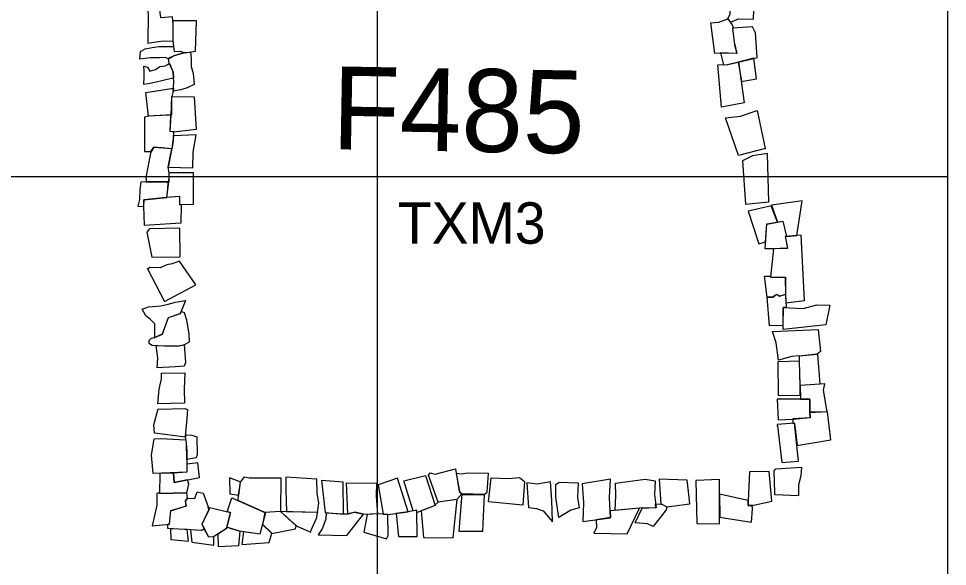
# Model space of a CAD drawing. Extents: x -238.8 to -151.2, y 363.7 to 449.3.
# Drawn here: x -200.87 to -189.66, y 405.22 to 411.83 of the extents above; entities that cross this region are included whole.
import ezdxf

# ---------------------------------------------------------------- set-up
doc = ezdxf.new("R2010")
doc.units = 0
for name, color, linetype in [('Brick', 7, 'Continuous'), ('Building  Outline', 7, 'Continuous'), ('Feature Numbers', 7, 'Continuous'), ('Quad Labels', 7, 'Continuous'), ('Quadrat', 7, 'Continuous')]:
    doc.layers.add(name, color=color, linetype=linetype)

msp = doc.modelspace()

# ---------------------------------------------------------------- linework, layer by layer
at = {"layer": 'Brick'}
for p, q in [((-199.003, 411.799), (-199.006, 411.555)), ((-198.791, 411.423), (-198.791, 411.426)), ((-192.399, 411.411), (-192.394, 411.412)), ((-199.061, 411.345), (-199.058, 411.344)), ((-198.996, 411.109), (-198.995, 411.11)), ((-192.144, 411.071), (-192.146, 411.07)), ((-199.001, 410.948), (-199, 410.953)), ((-199.304, 410.649), (-199.298, 410.651)), ((-199.016, 410.258), (-199.015, 410.26)), ((-191.857, 410.259), (-191.851, 410.261)), ((-199.272, 410.216), (-199.271, 410.224)), ((-199.047, 409.971), (-199.048, 409.971)), ((-199.331, 409.857), (-199.324, 409.857)), ((-191.784, 409.57), (-191.781, 409.57)), ((-199.358, 409.559), (-199.358, 409.561)), ((-191.763, 409.051), (-191.758, 409.051)), ((-199.31, 408.806), (-199.311, 408.808)), ((-191.832, 408.466), (-191.832, 408.465)), ((-191.642, 408.123), (-191.639, 408.123)), ((-191.125, 408.132), (-191.123, 408.133)), ((-199.231, 407.974), (-199.224, 407.975)), ((-198.87, 407.892), (-198.87, 407.895)), ((-191.446, 407.756), (-191.444, 407.757)), ((-191.444, 407.695), (-191.444, 407.695)), ((-191.435, 407.402), (-191.435, 407.397)), ((-198.827, 407.111), (-198.827, 407.111)), ((-191.316, 407.077), (-191.316, 407.075)), ((-191.109, 407.086), (-191.108, 407.084)), ((-191.708, 406.908), (-191.708, 406.915)), ((-191.472, 406.678), (-191.474, 406.677)), ((-198.998, 406.344), (-198.998, 406.347)), ((-198.187, 406.235), (-198.186, 406.235)), ((-199.167, 406.108), (-199.165, 406.108)), ((-198.824, 406.041), (-198.827, 406.041)), ((-195.525, 405.989), (-195.525, 405.992)), ((-197.707, 405.882), (-197.707, 405.882)), ((-197.26, 405.87), (-197.26, 405.868)), ((-196.007, 405.888), (-196.007, 405.888)), ((-194.783, 405.956), (-194.78, 405.956)), ((-193.053, 405.896), (-193.05, 405.899)), ((-192.009, 405.952), (-192.013, 405.952)), ((-197.154, 405.861), (-197.154, 405.865)), ((-196.892, 405.851), (-196.892, 405.849)), ((-193.896, 405.778), (-193.896, 405.78)), ((-192.405, 405.813), (-192.406, 405.813)), ((-199.031, 405.671), (-199.031, 405.673)), ((-197.513, 405.707), (-197.517, 405.709)), ((-198.153, 405.634), (-198.152, 405.637)), ((-197.81, 405.616), (-197.813, 405.616))]:
    msp.add_line(p, q, dxfattribs=at)
for points in [[(-192.276, 411.783), (-192.18, 411.827), (-191.999, 411.82), (-191.982, 412.274), (-192.104, 412.282), (-192.273, 412.312), (-192.266, 412.217), (-192.278, 412.072), (-192.285, 411.879), (-192.31, 411.825)], [(-191.954, 411.358), (-191.973, 411.658), (-192.011, 411.727), (-192.251, 411.713), (-192.228, 411.51), (-192.197, 411.408), (-192.394, 411.413), (-192.359, 411.27), (-192.309, 411.273), (-192.182, 411.303), (-191.992, 411.348)], [(-192.111, 410.813), (-192.382, 410.761), (-192.428, 411.268), (-192.313, 411.272), (-192.178, 411.306)], [(-199.015, 410.888), (-198.749, 410.882), (-198.722, 410.488), (-198.993, 410.456), (-199.036, 410.465), (-199.024, 410.664)], [(-191.813, 409.617), (-191.828, 410.201), (-192.008, 410.17), (-192.13, 410.113), (-192.094, 409.589)], [(-191.475, 409.211), (-191.411, 409.629), (-191.782, 409.575), (-191.709, 409.372), (-191.643, 409.382), (-191.599, 409.2)], [(-198.921, 409.299), (-199.286, 409.292), (-199.318, 409.25), (-199.259, 408.95), (-198.915, 408.954)], [(-191.607, 408.399), (-191.382, 408.425), (-191.423, 409.215), (-191.616, 409.199), (-191.587, 409.053), (-191.758, 409.051), (-191.792, 408.708), (-191.613, 408.708), (-191.613, 408.496)], [(-199.221, 408.006), (-199.221, 408.145), (-199.28, 408.199), (-199.329, 408.243), (-199.374, 408.32), (-199.298, 408.349), (-199.15, 408.362), (-199.06, 408.382), (-198.973, 408.407), (-198.85, 408.427), (-198.892, 408.324), (-198.917, 408.266), (-199.062, 408.217), (-199.105, 408.098), (-199.134, 408.017), (-199.224, 407.975)], [(-198.859, 407.552), (-198.87, 407.355), (-198.863, 407.189), (-199.186, 407.18), (-199.168, 407.355), (-199.143, 407.482), (-199.143, 407.549)], [(-198.852, 406.805), (-198.774, 406.803), (-198.715, 406.782), (-198.712, 406.568), (-198.724, 406.527), (-198.834, 406.508), (-198.841, 406.713), (-198.852, 406.779)], [(-198.834, 406.508), (-198.836, 406.354), (-199.241, 406.337), (-199.262, 406.561), (-199.231, 406.756), (-199.155, 406.761), (-198.846, 406.746), (-198.837, 406.611)], [(-199.16, 406.34), (-199.165, 406.099), (-198.834, 406.106), (-198.812, 406.211), (-198.829, 406.261), (-198.988, 406.23), (-198.998, 406.342)], [(-196.104, 405.888), (-196.218, 406.251), (-195.954, 406.316), (-195.84, 405.954), (-196.058, 405.868), (-196.059, 405.894)], [(-195.801, 405.992), (-195.921, 406.318), (-195.899, 406.346), (-195.84, 406.332), (-195.594, 406.396), (-195.549, 406.123), (-195.516, 406.094), (-195.578, 406.024)], [(-195.247, 406.087), (-195.211, 406.113), (-195.194, 406.337), (-195.447, 406.342), (-195.516, 406.33), (-195.585, 406.339), (-195.547, 406.121), (-195.518, 406.087)], [(-191.739, 406.104), (-191.749, 406.37), (-191.73, 406.396), (-191.42, 406.413), (-191.425, 406.311), (-191.456, 406.201), (-191.454, 406.07), (-191.742, 406.08)], [(-197.211, 406.256), (-197.168, 405.866), (-196.944, 405.849), (-196.949, 406.235)], [(-196.528, 406.201), (-196.466, 405.846), (-196.411, 405.842), (-196.166, 405.878), (-196.292, 406.282)], [(-194.731, 406.227), (-194.712, 405.93), (-194.615, 405.916), (-194.534, 405.889), (-194.424, 405.756), (-194.431, 406.016), (-194.448, 406.237), (-194.61, 406.211)], [(-194.112, 406.225), (-194.122, 406.047), (-194.103, 405.923), (-194.203, 405.897), (-194.345, 405.806), (-194.381, 406.054), (-194.384, 406.204), (-194.341, 406.235)], [(-194.067, 406.213), (-194.048, 405.987), (-194.057, 405.759), (-193.724, 405.804), (-193.736, 406.047), (-193.724, 406.27)], [(-193.667, 405.893), (-193.657, 406.075), (-193.664, 406.223), (-193.303, 406.27), (-193.186, 406.249), (-193.191, 406.087), (-193.174, 405.923), (-193.374, 405.92)], [(-193.045, 405.938), (-192.767, 405.973), (-192.781, 406.12), (-192.798, 406.258), (-193.138, 406.27), (-193.117, 405.969), (-193.104, 405.968)], [(-192.694, 406.254), (-192.68, 405.737), (-192.406, 405.73), (-192.406, 406.266)], [(-198.348, 405.876), (-198.291, 406.044), (-197.886, 405.863), (-197.955, 405.606), (-198.199, 405.644), (-198.353, 405.691), (-198.31, 405.866)], [(-198.577, 405.932), (-198.308, 405.866), (-198.358, 405.675), (-198.515, 405.573), (-198.57, 405.571), (-198.626, 405.669), (-198.652, 405.726), (-198.57, 405.899)], [(-196.309, 405.857), (-196.282, 405.58), (-196.056, 405.58), (-196.059, 405.897), (-196.166, 405.878)], [(-196.659, 405.845), (-196.699, 405.63), (-196.428, 405.549), (-196.406, 405.592), (-196.409, 405.842), (-196.532, 405.851)], [(-198.793, 405.659), (-198.777, 405.509), (-198.512, 405.473), (-198.512, 405.573), (-198.569, 405.57), (-198.623, 405.67), (-198.66, 405.652)], [(-198.353, 405.692), (-198.198, 405.644), (-198.212, 405.466), (-198.453, 405.454), (-198.459, 405.609), (-198.36, 405.673)]]:
    msp.add_lwpolyline(points, close=True, dxfattribs=at)
for points in [[(-199.254, 412.048), (-199.311, 412.034), (-199.315, 411.996), (-199.304, 411.875), (-199.302, 411.763), (-199.306, 411.662), (-199.306, 411.532), (-199.235, 411.543), (-199.121, 411.561), (-199.002, 411.555), (-199, 411.758), (-199.007, 411.849), (-199.148, 411.837), (-199.17, 411.996), (-199.217, 411.996), (-199.259, 412.047)], [(-192.394, 411.412), (-192.466, 411.406), (-192.511, 411.777), (-192.416, 411.786), (-192.306, 411.827), (-192.254, 411.751), (-192.239, 411.713), (-192.251, 411.711), (-192.231, 411.542), (-192.199, 411.408), (-192.399, 411.411)], [(-199.006, 411.555), (-198.988, 411.429), (-198.915, 411.436), (-198.854, 411.416), (-198.733, 411.436), (-198.718, 411.801), (-198.93, 411.799), (-199.003, 411.799)], [(-199.058, 411.344), (-199.096, 411.358), (-199.159, 411.355), (-199.28, 411.353), (-199.403, 411.337), (-199.396, 411.429), (-199.338, 411.463), (-199.255, 411.481), (-199.174, 411.492), (-199.091, 411.49), (-198.997, 411.492), (-198.989, 411.43), (-198.919, 411.436), (-198.863, 411.419), (-198.927, 411.398), (-198.991, 411.38), (-199.061, 411.345)], [(-198.791, 411.426), (-198.782, 411.344), (-198.782, 411.248), (-198.758, 411.167), (-198.747, 411.031), (-198.832, 410.991), (-198.908, 410.97), (-199, 410.951), (-198.991, 411.06), (-199.002, 411.185), (-199.049, 411.29), (-199.058, 411.344), (-198.997, 411.378), (-198.858, 411.417), (-198.791, 411.423)], [(-198.995, 411.11), (-199.074, 411.093), (-199.136, 411.078), (-199.206, 411.062), (-199.302, 411.04), (-199.356, 411.031), (-199.351, 411.127), (-199.351, 411.192), (-199.356, 411.252), (-199.311, 411.241), (-199.284, 411.192), (-199.212, 411.212), (-199.161, 411.248), (-199.098, 411.259), (-199.046, 411.284), (-199.002, 411.183), (-198.996, 411.109)], [(-192.146, 411.07), (-191.961, 411.101), (-191.992, 411.351), (-192.182, 411.304), (-192.144, 411.071)], [(-199, 410.953), (-199.02, 410.871), (-199.022, 410.665), (-199.298, 410.651), (-199.331, 410.938), (-198.997, 410.989), (-199.001, 410.948)], [(-191.851, 410.261), (-192.178, 410.175), (-192.335, 410.632), (-192.154, 410.651), (-191.954, 410.718), (-191.857, 410.259)], [(-199.298, 410.651), (-199.347, 410.638), (-199.347, 410.224), (-199.271, 410.224), (-199.233, 410.277), (-199.011, 410.259), (-198.995, 410.389), (-198.993, 410.461), (-199.036, 410.465), (-199.027, 410.664), (-199.136, 410.659), (-199.304, 410.649)], [(-199.015, 410.26), (-199.062, 410.036), (-198.762, 410.027), (-198.76, 410.215), (-198.724, 410.425), (-198.995, 410.412), (-199.003, 410.322), (-199.016, 410.258)], [(-199.271, 410.224), (-199.329, 409.912), (-199.324, 409.856), (-199.047, 409.859), (-199.047, 409.964), (-199.062, 410.037), (-199.041, 410.138), (-199.016, 410.257), (-199.136, 410.27), (-199.234, 410.276), (-199.272, 410.216)], [(-199.048, 409.971), (-198.76, 409.971), (-198.758, 409.586), (-198.919, 409.579), (-198.919, 409.68), (-199.076, 409.671), (-199.053, 409.859), (-199.047, 409.926), (-199.047, 409.971)], [(-199.324, 409.857), (-199.389, 409.856), (-199.403, 409.765), (-199.409, 409.644), (-199.427, 409.565), (-199.356, 409.561), (-199.356, 409.642), (-199.076, 409.671), (-199.064, 409.769), (-199.06, 409.859), (-199.127, 409.858), (-199.331, 409.857)], [(-199.358, 409.561), (-199.349, 409.337), (-198.906, 409.364), (-198.899, 409.58), (-198.919, 409.579), (-198.921, 409.68), (-199.085, 409.67), (-199.356, 409.642), (-199.358, 409.559)], [(-191.781, 409.57), (-192.063, 409.503), (-191.935, 409.11), (-191.851, 409.134), (-191.837, 409.349), (-191.708, 409.372), (-191.784, 409.57)], [(-191.758, 409.051), (-191.856, 409.049), (-191.837, 409.353), (-191.642, 409.382), (-191.601, 409.2), (-191.616, 409.199), (-191.587, 409.056), (-191.763, 409.051)], [(-199.311, 408.808), (-199.105, 408.414), (-198.727, 408.617), (-198.926, 408.902), (-199.013, 408.87), (-199.078, 408.857), (-199.159, 408.819), (-199.284, 408.823), (-199.31, 408.806)], [(-191.832, 408.465), (-191.863, 408.72), (-191.791, 408.72), (-191.792, 408.708), (-191.616, 408.708), (-191.613, 408.496), (-191.686, 408.478), (-191.718, 408.499), (-191.768, 408.468), (-191.832, 408.466)], [(-191.639, 408.123), (-191.806, 408.12), (-191.832, 408.468), (-191.763, 408.468), (-191.716, 408.501), (-191.685, 408.477), (-191.613, 408.501), (-191.604, 408.34), (-191.639, 408.342), (-191.642, 408.123)], [(-191.123, 408.133), (-191.639, 408.078), (-191.639, 408.342), (-191.399, 408.328), (-191.235, 408.375), (-191.077, 408.371), (-191.125, 408.132)], [(-199.224, 407.975), (-199.266, 407.968), (-199.295, 407.941), (-199.293, 407.912), (-199.253, 407.887), (-199.107, 407.879), (-198.928, 407.881), (-198.865, 407.896), (-198.805, 407.926), (-198.809, 408.024), (-198.836, 408.19), (-198.863, 408.279), (-198.905, 408.293), (-198.92, 408.265), (-199.062, 408.217), (-199.134, 408.019), (-199.231, 407.974)], [(-191.444, 407.757), (-191.535, 407.752), (-191.694, 407.707), (-191.723, 407.914), (-191.77, 408.052), (-191.218, 408.076), (-191.189, 407.811), (-191.23, 407.778), (-191.446, 407.756)], [(-198.87, 407.895), (-198.859, 407.787), (-198.85, 407.677), (-198.868, 407.632), (-198.973, 407.626), (-199.192, 407.612), (-199.186, 407.733), (-199.206, 407.885), (-199.067, 407.879), (-198.939, 407.881), (-198.87, 407.892)], [(-191.444, 407.695), (-191.444, 407.759), (-191.225, 407.778), (-191.199, 407.415), (-191.435, 407.4), (-191.444, 407.695)], [(-191.435, 407.397), (-191.442, 407.695), (-191.704, 407.685), (-191.699, 407.283), (-191.433, 407.278), (-191.435, 407.402)], [(-191.108, 407.084), (-191.154, 407.345), (-191.137, 407.419), (-191.435, 407.4), (-191.432, 407.234), (-191.316, 407.233), (-191.316, 407.076), (-191.109, 407.086)], [(-191.316, 407.075), (-191.316, 407.234), (-191.713, 407.234), (-191.701, 406.987), (-191.525, 406.996), (-191.313, 407.013), (-191.316, 407.077)], [(-198.827, 407.111), (-198.836, 407.001), (-198.852, 406.831), (-198.852, 406.779), (-199.224, 406.826), (-199.235, 406.925), (-199.181, 407.117), (-199.103, 407.113), (-199.013, 407.12), (-198.861, 407.122), (-198.827, 407.111)], [(-191.474, 406.677), (-191.066, 406.744), (-191.106, 407.084), (-191.316, 407.077), (-191.313, 407.011), (-191.525, 406.999), (-191.523, 406.945), (-191.504, 406.946), (-191.472, 406.678)], [(-191.708, 406.915), (-191.654, 406.47), (-191.454, 406.489), (-191.504, 406.946), (-191.713, 406.93), (-191.708, 406.908)], [(-198.998, 406.347), (-198.988, 406.23), (-198.681, 406.289), (-198.705, 406.468), (-198.835, 406.451), (-198.836, 406.354), (-198.998, 406.344)], [(-192.013, 405.952), (-191.775, 406.006), (-191.808, 406.361), (-192.047, 406.358), (-192.063, 406.014), (-192.061, 405.951), (-192.009, 405.952)], [(-198.186, 406.235), (-198.319, 406.287), (-198.315, 406.094), (-198.208, 406.077), (-198.187, 406.235)], [(-197.707, 405.882), (-197.895, 405.867), (-198.218, 406.012), (-198.212, 406.078), (-198.189, 406.236), (-198.141, 406.299), (-198.084, 406.285), (-197.7, 406.287), (-197.707, 405.882)], [(-197.26, 405.868), (-197.241, 405.985), (-197.265, 406.097), (-197.267, 406.27), (-197.643, 406.294), (-197.641, 406.139), (-197.634, 405.88), (-197.26, 405.87)], [(-196.892, 405.849), (-196.911, 406.227), (-196.547, 406.22), (-196.552, 406.066), (-196.535, 405.851), (-196.705, 405.843), (-196.811, 405.869), (-196.892, 405.851)], [(-194.78, 405.956), (-195.194, 405.997), (-195.163, 406.285), (-194.956, 406.277), (-194.82, 406.289), (-194.761, 406.242), (-194.783, 405.956)], [(-199.165, 406.108), (-199.196, 406.097), (-199.196, 405.956), (-199.253, 405.709), (-199.043, 405.728), (-199.029, 405.894), (-198.841, 405.949), (-198.85, 406.008), (-198.827, 406.042), (-198.836, 406.106), (-199.165, 406.099), (-199.167, 406.108)], [(-198.827, 406.041), (-198.741, 406.037), (-198.712, 406.116), (-198.638, 406.101), (-198.567, 405.906), (-198.653, 405.728), (-198.622, 405.67), (-198.662, 405.651), (-199.065, 405.675), (-199.065, 405.726), (-199.046, 405.727), (-199.029, 405.889), (-198.845, 405.948), (-198.85, 406.006), (-198.824, 406.041)], [(-195.525, 405.992), (-195.554, 405.644), (-195.263, 405.642), (-195.244, 406.087), (-195.518, 406.092), (-195.525, 405.989)], [(-196.007, 405.888), (-195.98, 405.568), (-195.623, 405.563), (-195.573, 406.025), (-195.801, 405.992), (-195.85, 405.95), (-196.007, 405.888)], [(-192.406, 405.813), (-192.02, 405.751), (-192.008, 405.911), (-192.013, 405.956), (-192.061, 405.951), (-192.061, 406.013), (-192.406, 406.089), (-192.405, 405.813)], [(-197.813, 405.616), (-197.524, 405.67), (-197.517, 405.709), (-197.705, 405.882), (-197.893, 405.866), (-197.924, 405.723), (-197.81, 405.616)], [(-197.517, 405.709), (-197.341, 405.63), (-197.334, 405.656), (-197.267, 405.809), (-197.26, 405.868), (-197.707, 405.882), (-197.513, 405.707)], [(-197.154, 405.865), (-197.159, 405.789), (-197.202, 405.67), (-197.249, 405.597), (-196.906, 405.592), (-196.702, 405.847), (-196.806, 405.87), (-196.887, 405.849), (-196.944, 405.849), (-197.154, 405.861)], [(-193.896, 405.78), (-193.891, 405.687), (-193.926, 405.618), (-193.522, 405.609), (-193.372, 405.92), (-193.728, 405.887), (-193.724, 405.808), (-193.896, 405.778)], [(-193.05, 405.899), (-193.207, 405.701), (-193.276, 405.732), (-193.424, 405.742), (-193.343, 405.921), (-193.175, 405.928), (-193.179, 405.972), (-193.105, 405.968), (-193.043, 405.937), (-193.053, 405.896)], [(-199.031, 405.673), (-199.027, 405.542), (-198.817, 405.523), (-198.833, 405.662), (-199.031, 405.671)], [(-198.152, 405.637), (-198.172, 405.48), (-197.841, 405.506), (-197.812, 405.618), (-197.923, 405.727), (-197.955, 405.606), (-198.153, 405.634)]]:
    msp.add_lwpolyline(points, dxfattribs=at)
at = {"layer": 'Building  Outline'}
msp.add_lwpolyline([(-204.184, 416.072), (-189.658, 416.072), (-189.658, 401.654), (-204.184, 401.654)], close=True, dxfattribs=at)
at = {"layer": 'Quadrat'}
for p, q in [((-196.536, 401.654), (-196.536, 416.072)), ((-204.184, 409.924), (-189.658, 409.924))]:
    msp.add_line(p, q, dxfattribs=at)

# ---------------------------------------------------------------- texts
at = {"layer": 'Feature Numbers'}
msp.add_text('F485', height=1, rotation=359, dxfattribs=at).set_placement((-197.09, 410.252))
at = {"layer": 'Quad Labels'}
msp.add_text('TXM3', height=0.5, dxfattribs=at).set_placement((-196.29, 409.111))

doc.saveas('drawing.dxf')
